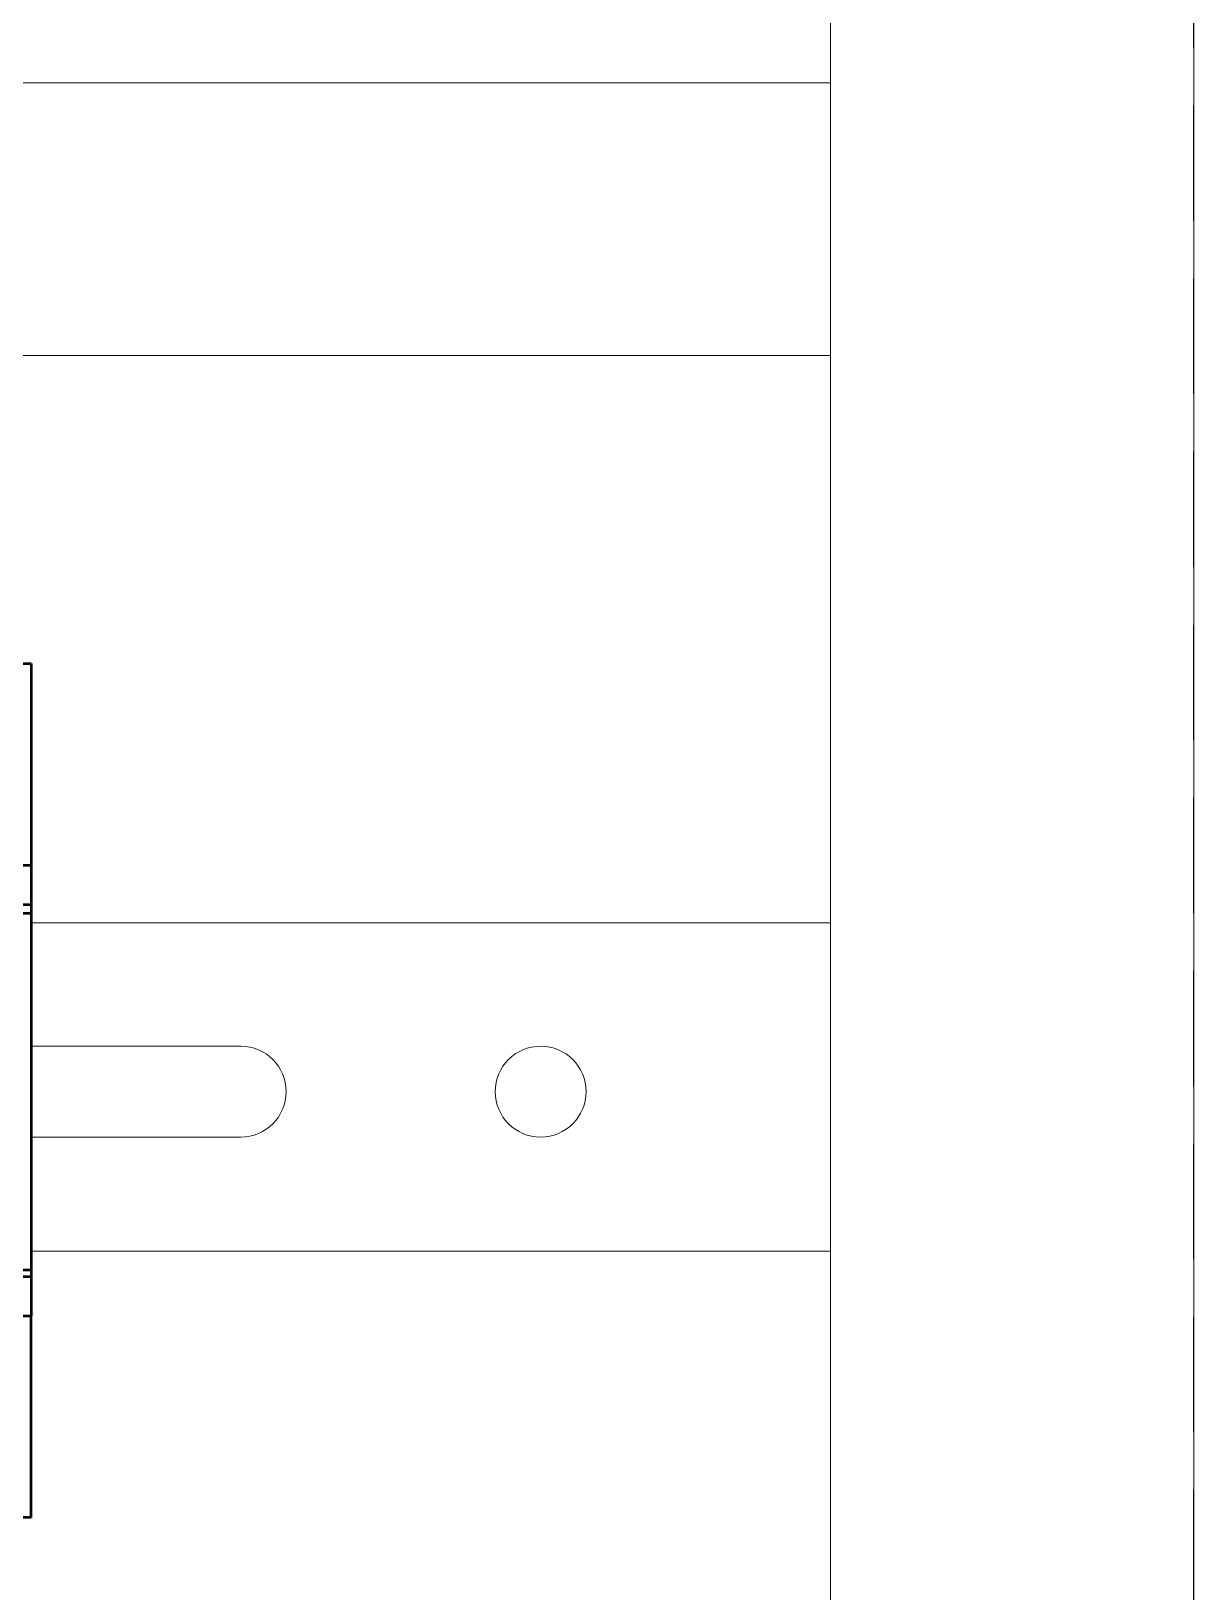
# Model space of a CAD drawing. Header units: millimetres. Extents: x 3520 to 8864, y 403 to 1747.
# Drawn here: x 7380.5 to 7508.5, y 1152.5 to 1324.3 of the extents above; entities that cross this region are included whole.
import ezdxf

# ---------------------------------------------------------------- set-up
doc = ezdxf.new("R2010")
doc.units = ezdxf.units.MM
doc.linetypes.add('DASHED', pattern=[19.05, 12.7, -6.35])
doc.linetypes.add('K5LT_THIN', pattern=[0])
for name, color, linetype, lineweight in [('AM_9', 6, 'DASHED', 25), ('main', 5, 'Continuous', 50), ('Стерка', 7, 'Continuous', 15)]:
    doc.layers.add(name, color=color, linetype=linetype, lineweight=lineweight)

# ---------------------------------------------------------------- blocks, each defined once
blk = doc.blocks.new('1_1058_02_12__2__0_in_AE_1058_500__2__0')
at = {"layer": 'AM_9'}
blk.add_line((274.5, 41.45), (274.5, 763.55), dxfattribs=at)

msp = doc.modelspace()

# ---------------------------------------------------------------- linework, layer by layer
at = {"layer": 'main', "color": 0, "linetype": 'Continuous'}
for p, q in [((7377.134, 1254.65, 1518.358), (7380.534, 1254.65, 1518.358)), ((7380.534, 1254.65, 1518.358), (7380.534, 1232.45, 1518.358)), ((7317.534, 1232.45, 1518.358), (7380.534, 1232.45, 1518.358)), ((7380.534, 1232.45, 1518.358), (7380.534, 1228.144, 1518.358)), ((7317.534, 1228.144, 1518.358), (7380.534, 1228.144, 1518.358)), ((7380.534, 1227.136, 1518.358), (7317.534, 1227.136, 1518.358)), ((7380.534, 1228.144, 1518.358), (7380.534, 1227.136, 1518.358)), ((7380.534, 1227.136, 1518.358), (7380.534, 1187.917, 1518.358)), ((7317.534, 1187.917, 1518.358), (7380.534, 1187.917, 1518.358)), ((7380.534, 1187.917, 1518.358), (7380.534, 1187.143, 1518.358)), ((7380.534, 1187.143, 1518.358), (7317.534, 1187.143, 1518.358)), ((7380.534, 1187.143, 1518.358), (7380.534, 1182.85, 1518.358)), ((7317.534, 1182.85, 1518.358), (7380.534, 1182.85, 1518.358)), ((7380.534, 1160.65, 1518.358), (7380.534, 1182.85, 1518.358)), ((7380.534, 1160.65, 1518.358), (7377.134, 1160.65, 1518.358))]:
    msp.add_line(p, q, dxfattribs=at)
at = {"layer": 'Стерка', "color": 7}
for p, q in [((7380.534, 1226.097, 1518.358), (7468.534, 1226.097, 1518.358)), ((7380.534, 1212.525, 1518.358), (7403.602, 1212.525, 1518.358)), ((7380.534, 1202.525, 1518.358), (7403.602, 1202.525, 1518.358)), ((7380.534, 1189.951, 1518.358), (7468.534, 1189.951, 1518.358))]:
    msp.add_line(p, q, dxfattribs=at)
at = {"layer": 'Стерка', "color": 7, "linetype": 'K5LT_THIN', "elevation": 1518.358}
msp.add_lwpolyline([(7468.534, 788.94), (7468.534, 1511.131), (7508.534, 1511.131), (7508.534, 789.139)], close=True, dxfattribs=at)
at = {"layer": 'Стерка', "color": 7, "elevation": 1518.358}
msp.add_lwpolyline([(7468.534, 1288.578), (6999.534, 1288.578), (6999.534, 1318.578), (7468.534, 1318.578)], close=True, dxfattribs=at)
at = {"layer": 'Стерка', "color": 7}
msp.add_circle((7436.624, 1207.525, 1518.358), 5, dxfattribs=at)
msp.add_circle((7436.624, 1207.525, 1518.358), 5, dxfattribs=at)
msp.add_arc((7403.602, 1207.525, 1518.358), 5, 270, 90, dxfattribs=at)

# ---------------------------------------------------------------- block references
msp.add_blockref('1_1058_02_12__2__0_in_AE_1058_500__2__0', (7234.034, 747.585, 1518.358))

doc.saveas('drawing.dxf')
